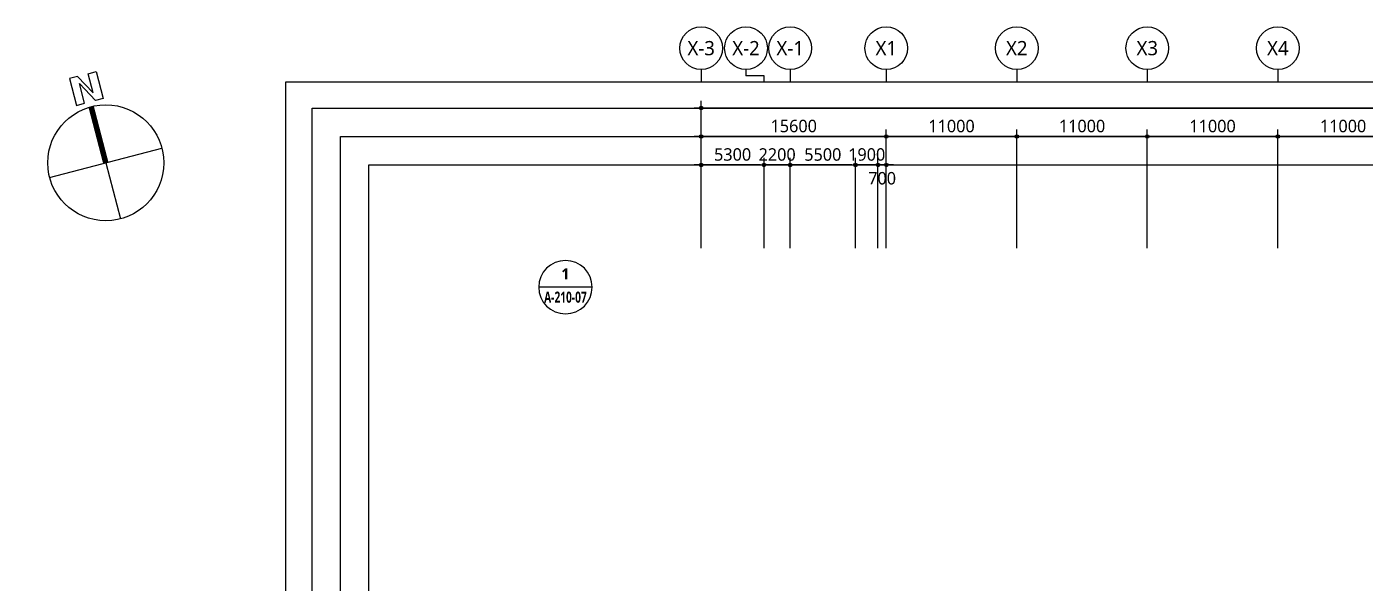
# Model space of a CAD drawing. Header units: millimetres. Extents: x -867282 to 190005487, y -1022614 to 455456909.
# Drawn here: x 1018941 to 1131749, y 122762 to 169666 of the extents above; entities that cross this region are included whole.
import ezdxf
from ezdxf.enums import TextEntityAlignment as Align

# ---------------------------------------------------------------- set-up
doc = ezdxf.new("R2010")
doc.units = ezdxf.units.MM
doc.header["$LTSCALE"] = 400
doc.header["$MEASUREMENT"] = 0
doc.header["$PDSIZE"] = -10
doc.layers.get('0').update_dxf_attribs({"linetype": 'CONTINUOUS'})
doc.layers.get('Defpoints').update_dxf_attribs({"color": 153, "linetype": 'CONTINUOUS'})
for name, color, linetype in [('A-ANNO-SYMB', 7, 'CONTINUOUS'), ('A-ANNO-TEXT1', 7, 'CONTINUOUS'), ('A-ST-AXIS-BUB', 7, 'CONTINUOUS'), ('A-ST-AXIS-DIM', 7, 'CONTINUOUS'), ('AA-MKXS', 3, 'CONTINUOUS'), ('X-SEC-종$0$A-ST-AXIS-BUB', 7, 'CONTINUOUS')]:
    doc.layers.add(name, color=color, linetype=linetype)
doc.layers.add('Defpoint', color=161, linetype='CONTINUOUS', plot=False)
doc.styles.add('2020음성 1차', font='')
doc.styles.add('SAMOO', font='romans.shx', dxfattribs={"bigfont": 'whgtxt.shx'})
doc.styles.add('SH_대대리576', font='malgun.ttf')
doc.styles.get('2020음성 1차').set_extended_font_data('NanumGothic', bold=True)
doc.dimstyles.new('SHP 600', dxfattribs={"dimscale": 300, "dimtxt": 3.5, "dimasz": 1, "dimexe": 2, "dimexo": 2, "dimgap": 1, "dimtad": 1, "dimdec": 0, "dimzin": 0, "dimdsep": 46, "dimtxsty": 'SH_대대리576', "dimblk": 'DIMDOT', "dimcen": 0.09, "dimclrt": 3, "dimadec": 0, "dimazin": 1, "dimtfac": 1, "dimtdec": 0, "dimtix": 1, "dimtmove": 2, "dimatfit": 0, "dimldrblk": 'DIMDOT', "dimfxl": 1, "dimtolj": 1, "dimtzin": 0, "dimarcsym": 0})

# ---------------------------------------------------------------- blocks, each defined once
blk = doc.blocks.new('DIMDOT')
at = {"color": 0}
blk.add_line((-2, 0), (2, 0), dxfattribs=at)
for radius in [0.5, 0.25]:
    blk.add_circle((0, 0), radius, dxfattribs=at)
blk = doc.blocks.new('*D26')
at = {"layer": 'A-ST-AXIS-DIM', "color": 0, "lineweight": -2, "transparency": 16777216}
for p, q in [((1075782, 151016), (1075782, 163416)), ((1196682, 162816), (1076082, 162816)), ((1196982, 151016), (1196982, 163416))]:
    blk.add_line(p, q, dxfattribs=at)
at = {"layer": 'Defpoints', "color": 0, "transparency": 16777216}
for p in [(1075782, 162816), (1075782, 150416), (1196982, 150416)]:
    blk.add_point(p, dxfattribs=at)
at = {"layer": 'A-ST-AXIS-DIM', "color": 0, "linetype": 'ByBlock', "lineweight": -2, "transparency": 16777216, "xscale": 300, "yscale": 300, "zscale": 300, "rotation": 180}
blk.add_blockref('DIMDOT', (1075782, 162816), dxfattribs=at)
at = {"layer": 'A-ST-AXIS-DIM', "color": 0, "linetype": 'ByBlock', "lineweight": -2, "transparency": 16777216, "xscale": 300, "yscale": 300, "zscale": 300}
blk.add_blockref('DIMDOT', (1196982, 162816), dxfattribs=at)
at = {"layer": 'A-ST-AXIS-DIM', "color": 3, "transparency": 16777216, "insert": (1136382, 163694), "char_height": 1050, "attachment_point": 5, "style": 'SH_대대리576'}
blk.add_mtext('\\A1;121200', dxfattribs=at)
blk = doc.blocks.new('*D27')
at = {"layer": 'A-ST-AXIS-DIM', "color": 0, "lineweight": -2, "transparency": 16777216}
for p, q in [((1091382, 151016), (1091382, 161016)), ((1102082, 160416), (1091682, 160416)), ((1102382, 151016), (1102382, 161016))]:
    blk.add_line(p, q, dxfattribs=at)
at = {"layer": 'Defpoints', "color": 0, "transparency": 16777216}
for p in [(1091382, 160416), (1091382, 150416), (1102382, 150416)]:
    blk.add_point(p, dxfattribs=at)
at = {"layer": 'A-ST-AXIS-DIM', "color": 0, "linetype": 'ByBlock', "lineweight": -2, "transparency": 16777216, "xscale": 300, "yscale": 300, "zscale": 300, "rotation": 180}
blk.add_blockref('DIMDOT', (1091382, 160416), dxfattribs=at)
at = {"layer": 'A-ST-AXIS-DIM', "color": 0, "linetype": 'ByBlock', "lineweight": -2, "transparency": 16777216, "xscale": 300, "yscale": 300, "zscale": 300}
blk.add_blockref('DIMDOT', (1102382, 160416), dxfattribs=at)
at = {"layer": 'A-ST-AXIS-DIM', "color": 3, "transparency": 16777216, "insert": (1096882, 161292), "char_height": 1050, "attachment_point": 5, "style": 'SH_대대리576'}
blk.add_mtext('\\A1;11000', dxfattribs=at)
blk = doc.blocks.new('*D28')
at = {"layer": 'A-ST-AXIS-DIM', "color": 0, "lineweight": -2, "transparency": 16777216}
for p, q in [((1102382, 151016), (1102382, 161016)), ((1113082, 160416), (1102682, 160416)), ((1113382, 151016), (1113382, 161016))]:
    blk.add_line(p, q, dxfattribs=at)
at = {"layer": 'Defpoints', "color": 0, "transparency": 16777216}
for p in [(1102382, 160416), (1102382, 150416), (1113382, 150416)]:
    blk.add_point(p, dxfattribs=at)
at = {"layer": 'A-ST-AXIS-DIM', "color": 0, "linetype": 'ByBlock', "lineweight": -2, "transparency": 16777216, "xscale": 300, "yscale": 300, "zscale": 300, "rotation": 180}
blk.add_blockref('DIMDOT', (1102382, 160416), dxfattribs=at)
at = {"layer": 'A-ST-AXIS-DIM', "color": 0, "linetype": 'ByBlock', "lineweight": -2, "transparency": 16777216, "xscale": 300, "yscale": 300, "zscale": 300}
blk.add_blockref('DIMDOT', (1113382, 160416), dxfattribs=at)
at = {"layer": 'A-ST-AXIS-DIM', "color": 3, "transparency": 16777216, "insert": (1107882, 161292), "char_height": 1050, "attachment_point": 5, "style": 'SH_대대리576'}
blk.add_mtext('\\A1;11000', dxfattribs=at)
blk = doc.blocks.new('*D29')
at = {"layer": 'A-ST-AXIS-DIM', "color": 0, "lineweight": -2, "transparency": 16777216}
for p, q in [((1113382, 151016), (1113382, 161016)), ((1124082, 160416), (1113682, 160416)), ((1124382, 151016), (1124382, 161016))]:
    blk.add_line(p, q, dxfattribs=at)
at = {"layer": 'Defpoints', "color": 0, "transparency": 16777216}
for p in [(1113382, 160416), (1113382, 150416), (1124382, 150416)]:
    blk.add_point(p, dxfattribs=at)
at = {"layer": 'A-ST-AXIS-DIM', "color": 0, "linetype": 'ByBlock', "lineweight": -2, "transparency": 16777216, "xscale": 300, "yscale": 300, "zscale": 300, "rotation": 180}
blk.add_blockref('DIMDOT', (1113382, 160416), dxfattribs=at)
at = {"layer": 'A-ST-AXIS-DIM', "color": 0, "linetype": 'ByBlock', "lineweight": -2, "transparency": 16777216, "xscale": 300, "yscale": 300, "zscale": 300}
blk.add_blockref('DIMDOT', (1124382, 160416), dxfattribs=at)
at = {"layer": 'A-ST-AXIS-DIM', "color": 3, "transparency": 16777216, "insert": (1118882, 161292), "char_height": 1050, "attachment_point": 5, "style": 'SH_대대리576'}
blk.add_mtext('\\A1;11000', dxfattribs=at)
blk = doc.blocks.new('*D30')
at = {"layer": 'A-ST-AXIS-DIM', "color": 0, "lineweight": -2, "transparency": 16777216}
for p, q in [((1124382, 151016), (1124382, 161016)), ((1135082, 160416), (1124682, 160416)), ((1135382, 151016), (1135382, 161016))]:
    blk.add_line(p, q, dxfattribs=at)
at = {"layer": 'Defpoints', "color": 0, "transparency": 16777216}
for p in [(1124382, 160416), (1124382, 150416), (1135382, 150416)]:
    blk.add_point(p, dxfattribs=at)
at = {"layer": 'A-ST-AXIS-DIM', "color": 0, "linetype": 'ByBlock', "lineweight": -2, "transparency": 16777216, "xscale": 300, "yscale": 300, "zscale": 300, "rotation": 180}
blk.add_blockref('DIMDOT', (1124382, 160416), dxfattribs=at)
at = {"layer": 'A-ST-AXIS-DIM', "color": 0, "linetype": 'ByBlock', "lineweight": -2, "transparency": 16777216, "xscale": 300, "yscale": 300, "zscale": 300}
blk.add_blockref('DIMDOT', (1135382, 160416), dxfattribs=at)
at = {"layer": 'A-ST-AXIS-DIM', "color": 3, "transparency": 16777216, "insert": (1129882, 161292), "char_height": 1050, "attachment_point": 5, "style": 'SH_대대리576'}
blk.add_mtext('\\A1;11000', dxfattribs=at)
blk = doc.blocks.new('*D36')
at = {"layer": 'A-ST-AXIS-DIM', "color": 0, "lineweight": -2, "transparency": 16777216}
for p, q in [((1075782, 151016), (1075782, 161016)), ((1091082, 160416), (1076082, 160416)), ((1091382, 151016), (1091382, 161016))]:
    blk.add_line(p, q, dxfattribs=at)
at = {"layer": 'Defpoints', "color": 0, "transparency": 16777216}
for p in [(1075782, 160416), (1075782, 150416), (1091382, 150416)]:
    blk.add_point(p, dxfattribs=at)
at = {"layer": 'A-ST-AXIS-DIM', "color": 0, "linetype": 'ByBlock', "lineweight": -2, "transparency": 16777216, "xscale": 300, "yscale": 300, "zscale": 300, "rotation": 180}
blk.add_blockref('DIMDOT', (1075782, 160416), dxfattribs=at)
at = {"layer": 'A-ST-AXIS-DIM', "color": 0, "linetype": 'ByBlock', "lineweight": -2, "transparency": 16777216, "xscale": 300, "yscale": 300, "zscale": 300}
blk.add_blockref('DIMDOT', (1091382, 160416), dxfattribs=at)
at = {"layer": 'A-ST-AXIS-DIM', "color": 3, "transparency": 16777216, "insert": (1083582, 161296), "char_height": 1050, "attachment_point": 5, "style": 'SH_대대리576'}
blk.add_mtext('\\A1;15600', dxfattribs=at)
blk = doc.blocks.new('dr-sy-018-D-M')
at = {"layer": 'A-ANNO-SYMB'}
for p, q in [((-1, 16.4), (-2.5, 16.4)), ((-2.5, 16.4), (-2.5, 11.4)), ((-1, 16.4), (1, 12.8)), ((-1, 15.09), (1.05, 11.4)), ((-1, 11.4), (-1, 15.09)), ((1, 12.8), (1, 16.4)), ((1, 16.4), (2.5, 16.4)), ((2.5, 16.4), (2.5, 11.4)), ((-2.5, 11.4), (-1, 11.4)), ((2.5, 11.4), (1.05, 11.4)), ((-10.5, 0), (10.5, 0)), ((0, 0), (0, -10.5))]:
    blk.add_line(p, q, dxfattribs=at)
at = {"layer": 'A-ANNO-SYMB', "const_width": 1}
blk.add_lwpolyline([(0, 10.5), (0, 0)], dxfattribs=at)
at = {"layer": 'A-ANNO-SYMB'}
blk.add_circle((0, 0), 10.5, dxfattribs=at)
blk = doc.blocks.new('A-ST-AXIS-BUB-1')
at = {"layer": 'A-ST-AXIS-BUB'}
blk.add_line((0, 350), (0, 0), dxfattribs=at)
blk.add_circle((0, 950), 600, dxfattribs=at)
blk = doc.blocks.new('A-ST-AXIS-BUB-2')
at = {"layer": 'X-SEC-종$0$A-ST-AXIS-BUB'}
blk.add_line((1800, 1050, -103000), (1800, 525, -103000), dxfattribs=at)
at = {"layer": 'X-SEC-종$0$A-ST-AXIS-BUB', "elevation": -103000}
blk.add_lwpolyline([(3323, 0), (3323, 525), (1800, 525)], dxfattribs=at)
at = {"layer": 'X-SEC-종$0$A-ST-AXIS-BUB'}
blk.add_circle((1800, 2850, -103000), 1800, dxfattribs=at)
blk = doc.blocks.new('*U392')
at = {"layer": 'AA-MKXS', "color": 3, "linetype": 'Continuous', "ltscale": 5}
blk.add_line((-5.999976, 0), (5.999976, 0), dxfattribs=at)
blk.add_circle((0, 0), 5.999976, dxfattribs=at)
at = {"layer": 'AA-MKXS', "style": 'SAMOO', "width": 0.85}
blk.add_attdef('ViewNUM', text='', height=2.5, dxfattribs=at).set_placement((0, 1), align=Align.BOTTOM_CENTER)
blk.add_attdef('SheetNUM', text='', height=2.5, dxfattribs=at).set_placement((0, -1), align=Align.TOP_CENTER)
blk = doc.blocks.new('*D520')
at = {"layer": 'A-ST-AXIS-DIM', "color": 0, "lineweight": -2, "transparency": 16777216}
for p, q in [((1075782, 151016), (1075782, 158616)), ((1080782, 158016), (1076082, 158016)), ((1081082, 151016), (1081082, 158616))]:
    blk.add_line(p, q, dxfattribs=at)
at = {"layer": 'Defpoints', "color": 0, "transparency": 16777216}
for p in [(1075782, 158016), (1075782, 150416), (1081082, 150416)]:
    blk.add_point(p, dxfattribs=at)
at = {"layer": 'A-ST-AXIS-DIM', "color": 0, "linetype": 'ByBlock', "lineweight": -2, "transparency": 16777216, "xscale": 300, "yscale": 300, "zscale": 300, "rotation": 180}
blk.add_blockref('DIMDOT', (1075782, 158016), dxfattribs=at)
at = {"layer": 'A-ST-AXIS-DIM', "color": 0, "linetype": 'ByBlock', "lineweight": -2, "transparency": 16777216, "xscale": 300, "yscale": 300, "zscale": 300}
blk.add_blockref('DIMDOT', (1081082, 158016), dxfattribs=at)
at = {"layer": 'A-ST-AXIS-DIM', "color": 3, "transparency": 16777216, "insert": (1078432, 158896), "char_height": 1050, "attachment_point": 5, "style": 'SH_대대리576'}
blk.add_mtext('\\A1;5300', dxfattribs=at)
blk = doc.blocks.new('*D521')
at = {"layer": 'A-ST-AXIS-DIM', "color": 0, "lineweight": -2, "transparency": 16777216}
for p, q in [((1080782, 158016), (1080482, 158016)), ((1081082, 151016), (1081082, 158616)), ((1083282, 158016), (1081082, 158016)), ((1083282, 151016), (1083282, 158616)), ((1083582, 158016), (1083882, 158016))]:
    blk.add_line(p, q, dxfattribs=at)
at = {"layer": 'Defpoints', "color": 0, "transparency": 16777216}
for p in [(1081082, 158016), (1081082, 150416), (1083282, 150416)]:
    blk.add_point(p, dxfattribs=at)
at = {"layer": 'A-ST-AXIS-DIM', "color": 0, "linetype": 'ByBlock', "lineweight": -2, "transparency": 16777216, "xscale": 300, "yscale": 300, "zscale": 300}
blk.add_blockref('DIMDOT', (1081082, 158016), dxfattribs=at)
at = {"layer": 'A-ST-AXIS-DIM', "color": 0, "linetype": 'ByBlock', "lineweight": -2, "transparency": 16777216, "xscale": 300, "yscale": 300, "zscale": 300, "rotation": 180}
blk.add_blockref('DIMDOT', (1083282, 158016), dxfattribs=at)
at = {"layer": 'A-ST-AXIS-DIM', "color": 3, "transparency": 16777216, "insert": (1082182, 158894), "char_height": 1050, "attachment_point": 5, "style": 'SH_대대리576'}
blk.add_mtext('\\A1;2200', dxfattribs=at)
blk = doc.blocks.new('*D522')
at = {"layer": 'A-ST-AXIS-DIM', "color": 0, "lineweight": -2, "transparency": 16777216}
for p, q in [((1088482, 158016), (1088182, 158016)), ((1088782, 151016), (1088782, 158616)), ((1090682, 158016), (1088782, 158016)), ((1090682, 151016), (1090682, 158616)), ((1090982, 158016), (1091282, 158016))]:
    blk.add_line(p, q, dxfattribs=at)
at = {"layer": 'Defpoints', "color": 0, "transparency": 16777216}
for p in [(1088782, 158016), (1088782, 150416), (1090682, 150416)]:
    blk.add_point(p, dxfattribs=at)
at = {"layer": 'A-ST-AXIS-DIM', "color": 0, "linetype": 'ByBlock', "lineweight": -2, "transparency": 16777216, "xscale": 300, "yscale": 300, "zscale": 300}
blk.add_blockref('DIMDOT', (1088782, 158016), dxfattribs=at)
at = {"layer": 'A-ST-AXIS-DIM', "color": 0, "linetype": 'ByBlock', "lineweight": -2, "transparency": 16777216, "xscale": 300, "yscale": 300, "zscale": 300, "rotation": 180}
blk.add_blockref('DIMDOT', (1090682, 158016), dxfattribs=at)
at = {"layer": 'A-ST-AXIS-DIM', "color": 3, "transparency": 16777216, "insert": (1089732, 158896), "char_height": 1050, "attachment_point": 5, "style": 'SH_대대리576'}
blk.add_mtext('\\A1;1900', dxfattribs=at)
blk = doc.blocks.new('*D523')
at = {"layer": 'A-ST-AXIS-DIM', "color": 0, "lineweight": -2, "transparency": 16777216}
for p, q in [((1083282, 151016), (1083282, 158616)), ((1088482, 158016), (1083582, 158016)), ((1088782, 151016), (1088782, 158616))]:
    blk.add_line(p, q, dxfattribs=at)
at = {"layer": 'Defpoints', "color": 0, "transparency": 16777216}
for p in [(1083282, 158016), (1083282, 150416), (1088782, 150416)]:
    blk.add_point(p, dxfattribs=at)
at = {"layer": 'A-ST-AXIS-DIM', "color": 0, "linetype": 'ByBlock', "lineweight": -2, "transparency": 16777216, "xscale": 300, "yscale": 300, "zscale": 300, "rotation": 180}
blk.add_blockref('DIMDOT', (1083282, 158016), dxfattribs=at)
at = {"layer": 'A-ST-AXIS-DIM', "color": 0, "linetype": 'ByBlock', "lineweight": -2, "transparency": 16777216, "xscale": 300, "yscale": 300, "zscale": 300}
blk.add_blockref('DIMDOT', (1088782, 158016), dxfattribs=at)
at = {"layer": 'A-ST-AXIS-DIM', "color": 3, "transparency": 16777216, "insert": (1086032, 158894), "char_height": 1050, "attachment_point": 5, "style": 'SH_대대리576'}
blk.add_mtext('\\A1;5500', dxfattribs=at)
blk = doc.blocks.new('*D524')
at = {"layer": 'A-ST-AXIS-DIM', "color": 0, "lineweight": -2, "transparency": 16777216}
for p, q in [((1090382, 158016), (1090082, 158016)), ((1090682, 151016), (1090682, 158616)), ((1090682, 158016), (1091382, 158016)), ((1091382, 151016), (1091382, 158616)), ((1091682, 158016), (1091982, 158016))]:
    blk.add_line(p, q, dxfattribs=at)
at = {"layer": 'Defpoints', "color": 0, "transparency": 16777216}
for p in [(1091382, 158016), (1090682, 150416), (1091382, 150416)]:
    blk.add_point(p, dxfattribs=at)
at = {"layer": 'A-ST-AXIS-DIM', "color": 0, "linetype": 'ByBlock', "lineweight": -2, "transparency": 16777216, "xscale": 300, "yscale": 300, "zscale": 300}
blk.add_blockref('DIMDOT', (1090682, 158016), dxfattribs=at)
at = {"layer": 'A-ST-AXIS-DIM', "color": 0, "linetype": 'ByBlock', "lineweight": -2, "transparency": 16777216, "xscale": 300, "yscale": 300, "zscale": 300, "rotation": 180}
blk.add_blockref('DIMDOT', (1091382, 158016), dxfattribs=at)
at = {"layer": 'A-ST-AXIS-DIM', "color": 3, "transparency": 16777216, "insert": (1091032, 156892), "char_height": 1050, "attachment_point": 5, "style": 'SH_대대리576'}
blk.add_mtext('\\A1;700', dxfattribs=at)

msp = doc.modelspace()

# ---------------------------------------------------------------- linework, layer by layer
at = {"layer": 'Defpoint'}
for points in [[(1211981.8, 36444.9), (1040781.8, 36444.9), (1040781.8, 165016.3), (1211981.8, 165016.3)], [(1209781.8, 38644.9), (1042981.8, 38644.9), (1042981.8, 162816.3), (1209781.8, 162816.3)], [(1207381.8, 41044.9), (1045381.8, 41044.9), (1045381.8, 160416.3), (1207381.8, 160416.3)], [(1204981.8, 43444.9), (1047781.8, 43444.9), (1047781.8, 158016.3), (1204981.8, 158016.3)]]:
    msp.add_lwpolyline(points, close=True, dxfattribs=at)

# ---------------------------------------------------------------- block references
at = {"xscale": 465.6960000000489, "yscale": 465.6960000000489, "zscale": 465.6960000000489, "rotation": 14.62512501076412}
msp.add_blockref('dr-sy-018-D-M', (1025600, 158200), dxfattribs=at)
ref = msp.add_blockref('*U392', (1064342.8, 147718.1), dxfattribs=dict(xscale=-375.0015000059622, yscale=375.0015000059622, zscale=375.0015000059622))
ref.add_attrib('SheetNUM', 'A-210-07', dxfattribs={"layer": 'AA-MKXS', "height": 937.5, "style": '2020음성 1차', "width": 0.7}).set_placement((1064342.8, 147343.1), align=Align.TOP_CENTER)
ref.add_attrib('ViewNUM', '1', dxfattribs={"layer": 'AA-MKXS', "height": 937.5, "style": '2020음성 1차'}).set_placement((1064342.8, 148093.1), align=Align.BOTTOM_CENTER)
at = {"layer": 'A-ST-AXIS-BUB', "xscale": 3, "yscale": 3, "zscale": 3}
for p in [(1075781.8, 165016.3), (1083281.8, 165016.3), (1091381.8, 165016.3), (1102381.8, 165016.3), (1113381.8, 165016.3), (1124381.8, 165016.3)]:
    msp.add_blockref('A-ST-AXIS-BUB-1', p, dxfattribs=at)
at = {"layer": 'A-ST-AXIS-BUB'}
msp.add_blockref('A-ST-AXIS-BUB-2', (1077758.9, 165016.3), dxfattribs=at)

# ---------------------------------------------------------------- texts
at = {"layer": 'A-ANNO-TEXT1', "style": 'SH_대대리576'}
for s, p in [('X-3', (1075781.8, 167866.3)), ('X-2', (1079558.9, 167866.3)), ('X-1', (1083281.8, 167866.3)), ('X1', (1091381.8, 167866.3)), ('X2', (1102381.8, 167866.3)), ('X3', (1113381.8, 167866.3)), ('X4', (1124381.8, 167866.3))]:
    msp.add_text(s, height=1200, dxfattribs=at).set_placement(p, align=Align.MIDDLE_CENTER)

# ---------------------------------------------------------------- dimensions: what is measured, and where the dimension line sits
at = {"layer": 'A-ST-AXIS-DIM'}
for base, p1, p2, picture, middle in [((1075781.8, 162816.3), (1196981.8, 150416.3), (1075781.8, 150416.3), '*D26', (1136381.8, 163693.5)), ((1075781.8, 160416.3), (1091381.8, 150416.3), (1075781.8, 150416.3), '*D36', (1083581.8, 161295.8)), ((1091381.8, 160416.3), (1102381.8, 150416.3), (1091381.8, 150416.3), '*D27', (1096881.8, 161292.1)), ((1102381.8, 160416.3), (1113381.8, 150416.3), (1102381.8, 150416.3), '*D28', (1107881.8, 161292.1)), ((1113381.8, 160416.3), (1124381.8, 150416.3), (1113381.8, 150416.3), '*D29', (1118881.8, 161292.1)), ((1124381.8, 160416.3), (1135381.8, 150416.3), (1124381.8, 150416.3), '*D30', (1129881.8, 161292.1)), ((1075781.8, 158016.3), (1081081.8, 150416.3), (1075781.8, 150416.3), '*D520', (1078431.8, 158895.8)), ((1081081.8, 158016.3), (1083281.8, 150416.3), (1081081.8, 150416.3), '*D521', (1082181.8, 158893.5)), ((1083281.8, 158016.3), (1088781.8, 150416.3), (1083281.8, 150416.3), '*D523', (1086031.8, 158893.5)), ((1088781.8, 158016.3), (1090681.8, 150416.3), (1088781.8, 150416.3), '*D522', (1089731.8, 158895.8))]:
    dim = msp.add_linear_dim(base=base, p1=p1, p2=p2, dimstyle='SHP 600', dxfattribs=at)
    dim.commit()
    dim.dimension.update_dxf_attribs({"geometry": picture, "text_midpoint": middle})
dim = msp.add_linear_dim(base=(1091381.8, 158016.3), p1=(1090681.8, 150416.3), p2=(1091381.8, 150416.3), angle=180, dimstyle='SHP 600', dxfattribs=at)
dim.commit()
dim.dimension.update_dxf_attribs({"geometry": '*D524', "text_midpoint": (1091031.8, 156892.1), "dimtype": 160})

doc.saveas('drawing.dxf')
